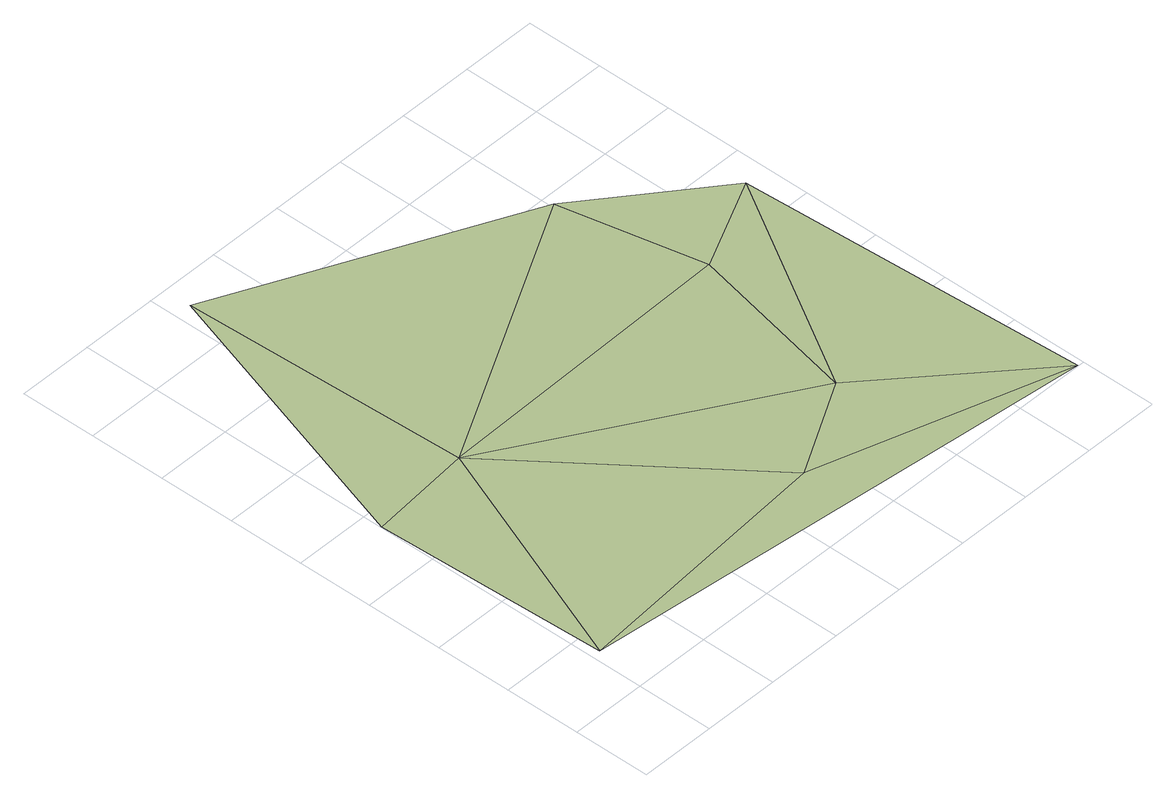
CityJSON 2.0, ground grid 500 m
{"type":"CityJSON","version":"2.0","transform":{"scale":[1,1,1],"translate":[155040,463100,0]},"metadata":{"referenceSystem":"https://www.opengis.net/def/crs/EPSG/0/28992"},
"CityObjects":{
"terrain1":{"type":"TINRelief","attributes":{"name":"TIN model","lod":0},"geometry":[{"type":"CompositeSurface","lod":"1","boundaries":[[[0,1,2]],[[3,1,4]],[[0,5,1]],[[4,1,5]],[[6,4,5]],[[7,2,1]],[[8,9,7]],[[3,9,8]],[[8,1,3]],[[6,9,3]],[[4,6,3]],[[7,1,8]]]}]},
"terrain2":{"type":"TINRelief","attributes":{"name":"TIN model","lod":0},"geometry":[{"type":"CompositeSurface","lod":"1","boundaries":[[[0,1,2]],[[3,1,4]],[[0,5,1]],[[4,1,5]],[[6,4,5]],[[7,2,1]],[[8,9,7]],[[3,9,8]],[[8,1,3]],[[6,9,3]],[[4,6,3]],[[7,1,8]]]}]}
},
"vertices":[
[1,1868,12],[680,1935,15],[603,3804,25],[2479,856,14],[1839,499,9],[51,339,17],[3456,1,11],[2514,2924,17],[2712,1983,24],[3338,2293,4]
]}
